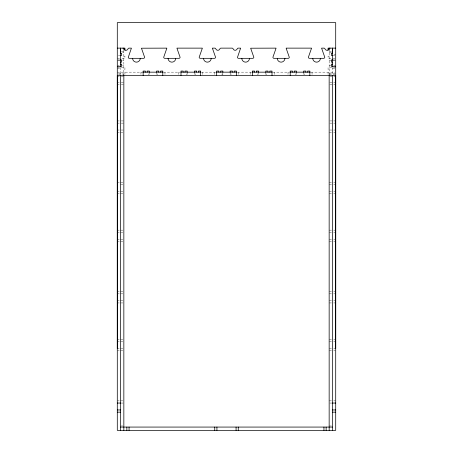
<?xml version="1.0" encoding="UTF-8"?>
<svg xmlns="http://www.w3.org/2000/svg" width="453" height="453" viewBox="0 0 453 453"><rect width="100%" height="100%" fill="white"/><g stroke="black" fill="none" stroke-linecap="round" stroke-linejoin="round"><path stroke-width="0.34" stroke-dasharray="2.27 1.7" d="M334.065 54.637L335.707 54.592M121.228 51.41L123.845 51.41M329.155 51.41L332.428 51.41M122.537 52.497L123.845 52.497M329.155 52.497L331.772 52.497M118.386 55.413L119.915 55.413M333.21 55.413L334.886 55.413M123.845 56.138L124.937 56.138L124.937 58.324L121.228 58.324M329.155 56.138L328.063 56.138L328.063 58.324L335.707 58.324M117.293 58.324L120.77 58.324M118.114 59.96L119.751 59.96M333.21 59.96L334.614 59.96M117.293 60.509L119.258 60.509M122.537 60.509L123.845 60.509M329.155 60.509L331.772 60.509M333.742 60.509L335.707 60.509M118.935 60.781L119.751 60.781M333.249 60.781L334.065 60.781M117.293 65.238L119.258 65.238M122.537 65.238L123.845 65.238M329.155 65.238L331.772 65.238M333.742 65.238L335.707 65.238M117.293 67.423L124.937 67.423L124.937 69.609L123.845 69.609M335.707 67.423L328.063 67.423L328.063 69.609L329.155 69.609M117.293 68.516L120.572 68.516M332.428 68.516L335.707 68.516M117.293 72.157L142.191 72.157M163.357 72.157L180.288 72.157M201.409 72.157L215.577 72.157M237.423 72.157L251.591 72.157M272.712 72.157L289.643 72.157M310.809 72.157L334.999 72.157M118.607 73.25L123.845 73.25M329.155 73.25L335.707 73.25M118.607 74.343L123.845 74.343M329.155 74.343L335.707 74.343M117.293 76.523L119.258 76.523M121.228 76.523L123.845 76.523M329.807 76.523L332.428 76.523M333.742 76.523L335.707 76.523M117.293 82.35L119.258 82.35M121.228 82.35L123.845 82.35M329.807 82.35L332.428 82.35M333.742 82.35L335.707 82.35M117.293 84.535L119.258 84.535M121.228 84.535L123.845 84.535M329.807 84.535L332.428 84.535M333.742 84.535L335.707 84.535M117.293 120.934L119.258 120.934M121.228 120.934L123.845 120.934M329.807 120.934L332.428 120.934M333.742 120.934L335.707 120.934M117.293 123.12L119.258 123.12M121.228 123.12L123.845 123.12M329.807 123.12L332.428 123.12M333.742 123.12L335.707 123.12M117.293 130.034L119.258 130.034M121.228 130.034L123.193 130.034M329.807 130.034L331.772 130.034M333.742 130.034L335.707 130.034M117.293 132.219L119.258 132.219M120.572 132.219L123.193 132.219M329.155 132.219L331.772 132.219M333.742 132.219L335.707 132.219M117.293 182.451L119.258 182.451M120.572 182.451L123.193 182.451M329.155 182.451L331.772 182.451M333.742 182.451L335.707 182.451M120.572 184.637L123.193 184.637M329.155 184.637L331.772 184.637M333.742 184.637L335.707 184.637M117.293 191.557L119.258 191.557M120.572 191.557L123.193 191.557M329.155 191.557L331.772 191.557M333.742 191.557L335.707 191.557M117.293 193.737L119.258 193.737M120.572 193.737L123.193 193.737M329.155 193.737L331.772 193.737M333.742 193.737L335.707 193.737M117.293 230.141L119.258 230.141M120.572 230.141L123.193 230.141M329.155 230.141L331.772 230.141M333.742 230.141L335.707 230.141M117.293 232.327L119.258 232.327M120.572 232.327L123.193 232.327M329.155 232.327L331.772 232.327M333.742 232.327L335.707 232.327M117.293 239.241L119.258 239.241M120.572 239.241L123.193 239.241M329.155 239.241L331.772 239.241M333.742 239.241L335.707 239.241M117.293 241.426L119.258 241.426M120.572 241.426L123.193 241.426M329.155 241.426L331.772 241.426M333.742 241.426L335.707 241.426M117.293 291.658L119.258 291.658M120.572 291.658L123.193 291.658M329.155 291.658L331.772 291.658M333.742 291.658L335.707 291.658M117.293 293.844L119.258 293.844M120.572 293.844L123.193 293.844M329.155 293.844L331.772 293.844M333.742 293.844L335.707 293.844M117.293 300.758L119.258 300.758M120.572 300.758L123.193 300.758M329.155 300.758L331.772 300.758M333.742 300.758L335.707 300.758M117.293 302.944L119.258 302.944M120.572 302.944L123.193 302.944M329.155 302.944L331.772 302.944M333.742 302.944L335.707 302.944M117.293 339.348L119.258 339.348M120.572 339.348L123.193 339.348M329.155 339.348L331.772 339.348M333.742 339.348L335.707 339.348M117.293 341.528L119.258 341.528M120.572 341.528L123.193 341.528M329.155 341.528L331.772 341.528M333.742 341.528L335.707 341.528M117.293 348.448L119.258 348.448M120.572 348.448L123.193 348.448M329.155 348.448L331.772 348.448M333.742 348.448L335.707 348.448M117.293 350.628L119.258 350.628M120.572 350.628L123.193 350.628M329.155 350.628L331.772 350.628M333.742 350.628L335.707 350.628M117.293 400.865L119.258 400.865M120.572 400.865L123.193 400.865M329.155 400.865L331.772 400.865M333.742 400.865L335.707 400.865M121.228 403.051L123.193 403.051M329.807 403.051L331.772 403.051M120.572 425.984L123.193 425.984M329.155 425.984L331.772 425.984M332.428 67.423L332.428 74.887M329.155 48.828L329.155 75.43M328.063 72.157L328.063 75.43M312.043 72.157L312.043 75.43M304.49 73.794L304.49 74.887M303.674 72.157L303.674 75.43M296.392 72.157L296.392 75.43M295.571 73.794L295.571 74.887M288.017 72.157L288.017 75.43M274.184 72.157L274.184 75.43M266.636 73.794L266.636 74.887M265.815 72.157L265.815 75.43M258.533 72.157L258.533 75.43M257.717 73.794L257.717 74.887M250.164 72.157L250.164 75.43M238.51 72.157L238.51 75.43M230.962 73.794L230.962 74.887M230.141 72.157L230.141 75.43M222.859 72.939L222.859 75.43M222.044 73.794L222.044 74.887M214.49 72.157L214.49 75.43M202.836 72.157L202.836 75.43M195.288 73.794L195.288 74.887M194.467 72.157L194.467 75.43M187.185 72.157L187.185 75.43M186.37 73.794L186.37 74.887M178.816 72.157L178.816 75.43M164.983 72.157L164.983 75.43M157.429 73.794L157.429 74.887M156.608 72.157L156.608 75.43M149.326 72.157L149.326 75.43M148.51 73.794L148.51 74.887M140.957 72.157L140.957 75.43M124.937 72.157L124.937 75.43M123.845 50.226L123.845 75.43M120.572 67.423L120.572 75.43"/><path stroke-width="0.68" d="M117.293 348.448L117.293 75.43L335.707 75.43L335.707 348.448M120.572 52.684L120.572 48.131L120.572 66.331M332.428 52.684L332.428 48.131L332.428 66.331M335.707 48.131L335.707 22.65L117.293 22.65L117.293 430.35L335.707 430.35L335.707 48.131L328.063 48.131L328.063 50.317M117.293 48.131L124.937 48.131L124.937 50.317M120.572 53.228L121.664 53.228L121.664 55.413L120.413 55.413M332.428 53.228L331.336 53.228L331.336 55.413L332.587 55.413M120.413 59.96L121.664 59.96L121.664 62.146L120.572 62.146M332.587 59.96L331.336 59.96L331.336 62.146L332.428 62.146M120.572 64.15L121.664 64.15L121.664 66.331L117.293 66.331M332.428 64.15L331.336 64.15L331.336 66.331L335.707 66.331M142.74 72.157L162.797 72.157M180.911 72.157L200.702 72.157M216.251 72.157L236.749 72.157M252.298 72.157L272.089 72.157M290.203 72.157L310.26 72.157M117.293 403.051L120.572 403.051M332.428 403.051L335.707 403.051M117.293 409.965L120.572 409.965M332.428 409.965L335.707 409.965M117.293 412.151L120.572 412.151M332.428 412.151L335.707 412.151M120.572 427.071L332.428 427.071M332.428 75.43L332.428 430.35M329.155 48.131L329.155 49.377M329.155 75.43L329.155 430.35M326.132 427.071L326.132 430.35M323.946 427.071L323.946 430.35M309.858 75.43L309.858 71.064L307.678 71.064L307.678 72.157M305.854 72.157L305.854 71.064L303.674 71.064L303.674 72.31M296.392 72.31L296.392 71.064L294.207 71.064L294.207 72.157M292.389 72.157L292.389 71.064L290.203 71.064L290.203 75.43M272.004 75.43L272.004 71.064L269.818 71.064L269.818 72.157M268 72.157L268 71.064L265.815 71.064L265.815 72.31M258.533 72.31L258.533 71.064L256.347 71.064L256.347 72.157M254.529 72.157L254.529 71.064L252.344 71.064L252.344 75.43M238.255 427.071L238.255 430.35M236.33 75.43L236.33 71.064L234.144 71.064L234.144 72.157M236.075 427.071L236.075 430.35M232.327 72.157L232.327 71.064L230.141 71.064L230.141 72.31M222.859 72.31L222.859 71.064L220.673 71.064L220.673 72.157M218.856 72.157L218.856 71.064L216.67 71.064L216.67 75.43M216.925 427.071L216.925 430.35M214.745 427.071L214.745 430.35M200.656 75.43L200.656 71.064L198.471 71.064L198.471 72.157M196.653 72.157L196.653 71.064L194.467 71.064L194.467 72.31M187.185 72.31L187.185 71.064L185 71.064L185 72.157M183.182 72.157L183.182 71.064L180.996 71.064L180.996 75.43M162.797 75.43L162.797 71.064L160.611 71.064L160.611 72.157M158.793 72.157L158.793 71.064L156.608 71.064L156.608 72.31M149.326 72.31L149.326 71.064L147.146 71.064L147.146 72.157M145.322 72.157L145.322 71.064L143.142 71.064L143.142 75.43M129.054 427.071L129.054 430.35M126.868 427.071L126.868 430.35M123.845 48.131L123.845 49.377M123.845 75.43L123.845 430.35M120.572 75.43L120.572 430.35M211.194 58.324A3.822 3.822 0 0 1 207.372 62.146A3.822 3.822 0 0 1 203.55 58.324M175.719 58.324A3.822 3.822 0 0 1 171.897 62.146A3.822 3.822 0 0 1 168.074 58.324M140.243 58.324A3.822 3.822 0 0 1 136.421 62.146A3.822 3.822 0 0 1 132.604 58.324M122.876 48.131A1.093 1.093 0 0 1 123.901 48.862A2.186 2.186 0 0 0 128.023 48.862A1.093 1.093 0 0 1 129.054 48.131L131.353 48.131A1.099 1.099 0 0 1 131.308 48.443L128.25 57.429A1.093 1.093 0 0 0 129.326 58.324L143.522 58.324A1.093 1.093 0 0 0 144.615 57.231L141.54 48.443A1.087 1.087 0 0 1 141.495 48.211L166.829 48.131A1.076 1.076 0 0 1 166.8 48.369L163.709 57.231A1.093 1.093 0 0 0 164.801 58.324L178.997 58.324A1.093 1.093 0 0 0 180.09 57.231L177.01 48.443A1.093 1.093 0 0 1 176.964 48.131L202.304 48.131A1.087 1.087 0 0 1 202.259 48.443L199.178 57.231A1.093 1.093 0 0 0 200.271 58.324L214.467 58.324A1.093 1.093 0 0 0 215.56 57.231L212.485 48.443A1.093 1.093 0 0 1 212.44 48.131L214.745 48.131A1.093 1.093 0 0 1 215.775 48.862A2.186 2.186 0 0 0 219.892 48.862A1.093 1.093 0 0 1 220.922 48.131L232.078 48.131A1.093 1.093 0 0 1 233.108 48.862A2.186 2.186 0 0 0 237.225 48.862A1.093 1.093 0 0 1 238.255 48.131L240.56 48.131A1.099 1.099 0 0 1 240.515 48.443L237.457 57.429A1.093 1.093 0 0 0 238.533 58.324L252.729 58.324A1.093 1.093 0 0 0 253.822 57.231L250.741 48.443A1.087 1.087 0 0 1 250.702 48.211L276.036 48.131A1.087 1.087 0 0 1 275.99 48.443L272.91 57.231A1.093 1.093 0 0 0 274.003 58.324L288.199 58.324A1.093 1.093 0 0 0 289.291 57.231L286.217 48.443A1.093 1.093 0 0 1 286.171 48.131L311.505 48.131A1.087 1.087 0 0 1 311.46 48.443L308.385 57.231A1.093 1.093 0 0 0 309.478 58.324L323.674 58.324A1.093 1.093 0 0 0 324.767 57.231L321.692 48.443A1.093 1.093 0 0 1 321.647 48.131L323.946 48.131A1.093 1.093 0 0 1 324.977 48.862A2.186 2.186 0 0 0 329.099 48.862A1.093 1.093 0 0 1 330.124 48.131M320.396 58.324A3.822 3.822 0 0 1 316.573 62.146A3.822 3.822 0 0 1 312.757 58.324M284.926 58.324A3.822 3.822 0 0 1 281.103 62.146A3.822 3.822 0 0 1 277.281 58.324M249.45 58.324A3.822 3.822 0 0 1 245.628 62.146A3.822 3.822 0 0 1 241.806 58.324"/></g></svg>
